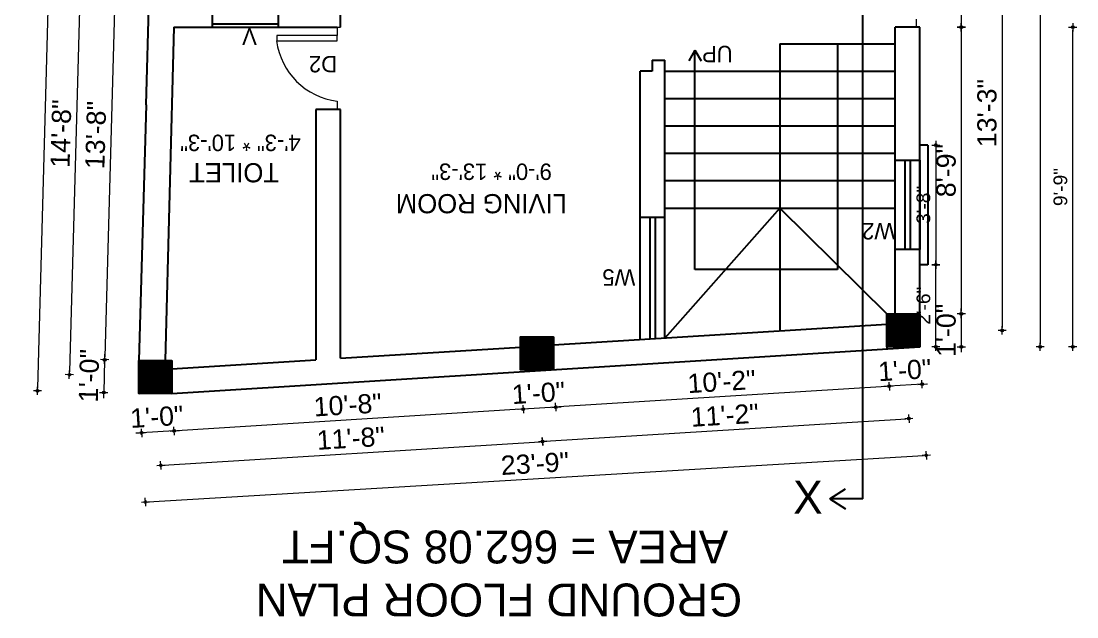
# Model space of a CAD drawing. Header units: inches. Extents: x 10143 to 33197, y -150 to 3760.
# Drawn here: x 25070.8 to 25456, y 1448.4 to 1665.9 of the extents above; entities that cross this region are included whole.
import ezdxf
from ezdxf.enums import TextEntityAlignment as Align

# ---------------------------------------------------------------- set-up
doc = ezdxf.new("R2010")
doc.units = ezdxf.units.IN
doc.header["$LTSCALE"] = 0.5
doc.header["$MEASUREMENT"] = 0
doc.header["$PDMODE"] = 66
for name, color, linetype, lineweight in [('0.13', 2, 'Continuous', 13), ('DW TEXT', 92, 'Continuous', 15), ('ELEVATION', 85, 'Continuous', 9), ('hatch', 9, 'Continuous', 0), ('Toilet', 7, 'Continuous', 25)]:
    doc.layers.add(name, color=color, linetype=linetype, lineweight=lineweight)
doc.styles.add('CEN', font='GOTHIC.TTF')
doc.styles.get("Standard").update_dxf_attribs({"font": 'arial.ttf'})
doc.dimstyles.new('S8', dxfattribs={"dimtxt": 5, "dimasz": 1, "dimexe": 6, "dimexo": 18, "dimgap": 1.9375, "dimtad": 1, "dimdec": 0, "dimzin": 3, "dimdsep": 46, "dimlunit": 4, "dimtxsty": 'Standard', "dimblk": 'dot 2', "dimcen": 12, "dimse1": 1, "dimse2": 1, "dimclrd": 1, "dimclre": 1, "dimclrt": 256, "dimadec": 0, "dimazin": 0, "dimtfac": 0.75, "dimtdec": 0, "dimtix": 1, "dimtmove": 1, "dimatfit": 3, "dimldrblk": 'DOT', "dimfxl": 1, "dimtolj": 1, "dimtzin": 0, "dimlwd": 9, "dimlwe": 9, "dimarcsym": 0})
pattern_1 = [(315, (25139.7829, 5279.2859), (0.0883883476, 0.0883883476), [])]

# ---------------------------------------------------------------- blocks, each defined once
blk = doc.blocks.new('dot1')
at = {"layer": 'hatch'}
h = blk.add_hatch(color=256, dxfattribs=at)
edge = h.paths.add_edge_path()
edge.add_arc((0, 0), 1, 0, 360)
for p, q in [((3, 0), (-3, 0)), ((0, 3), (0, -3))]:
    blk.add_line(p, q, dxfattribs=at)
blk.add_circle((0, 0), 1, dxfattribs=at)
blk = doc.blocks.new('dot 2')
at = {"layer": 'hatch', "xscale": 0.5, "yscale": 0.5, "zscale": 0.5}
blk.add_blockref('dot1', (0, 0), dxfattribs=at)
blk = doc.blocks.new('*D1729')
at = {"layer": 'Defpoints', "color": 0, "transparency": 16777216}
for p in [(25398.63, 1705.65), (25398.63, 1663.65), (25413.8, 1663.65)]:
    blk.add_point(p, dxfattribs=at)
at = {"layer": 'Toilet', "color": 1, "lineweight": 9, "transparency": 16777216}
blk.add_line((25413.8, 1704.65), (25413.8, 1664.65), dxfattribs=at)
for p, rotation in [((25413.8, 1705.65), 90), ((25413.8, 1663.65), 270)]:
    blk.add_blockref('dot 2', p, dxfattribs=dict(at, rotation=rotation))
at = {"layer": 'Toilet', "transparency": 16777216, "insert": (25408.28, 1684.65), "char_height": 7, "attachment_point": 5, "rotation": 90}
blk.add_mtext('\\A1;3\'-6"', dxfattribs=at)
blk = doc.blocks.new('_Dot')
at = {"color": 0, "linetype": 'ByBlock', "lineweight": -2}
blk.add_line((-0.5, 0), (-1, 0), dxfattribs=at)
at = {"color": 0, "linetype": 'ByBlock', "const_width": 0.5}
blk.add_lwpolyline([(-0.25, 0, 1), (0.25, 0, 1)], format="xyb", close=True, dxfattribs=at)
blk = doc.blocks.new('*D1730')
at = {"layer": 'Defpoints', "color": 0, "transparency": 16777216}
for p in [(25398.63, 1663.65), (25398.63, 1558.97), (25413.8, 1558.97)]:
    blk.add_point(p, dxfattribs=at)
at = {"layer": 'Toilet', "color": 1, "lineweight": 9, "transparency": 16777216}
blk.add_line((25413.8, 1662.65), (25413.8, 1559.97), dxfattribs=at)
for p, rotation in [((25413.8, 1663.65), 90), ((25413.8, 1558.97), 270)]:
    blk.add_blockref('dot 2', p, dxfattribs=dict(at, rotation=rotation))
at = {"layer": 'Toilet', "transparency": 16777216, "insert": (25408.29, 1611.31), "char_height": 7, "attachment_point": 5, "rotation": 90}
blk.add_mtext('\\A1;8\'-9"', dxfattribs=at)
blk = doc.blocks.new('*D1731')
at = {"layer": 'Defpoints', "color": 0, "transparency": 16777216}
for p in [(25398.63, 1558.97), (25398.63, 1546.97), (25413.8, 1546.97)]:
    blk.add_point(p, dxfattribs=at)
at = {"layer": 'Toilet', "color": 1, "lineweight": 9, "transparency": 16777216}
for p, q in [((25413.8, 1559.97), (25413.8, 1560.97)), ((25413.8, 1558.97), (25413.8, 1546.97)), ((25413.8, 1545.97), (25413.8, 1544.97))]:
    blk.add_line(p, q, dxfattribs=at)
for p, rotation in [((25413.8, 1558.97), 270), ((25413.8, 1546.97), 90)]:
    blk.add_blockref('dot 2', p, dxfattribs=dict(at, rotation=rotation))
at = {"layer": 'Toilet', "transparency": 16777216, "insert": (25408.29, 1552.97), "char_height": 7, "attachment_point": 5, "rotation": 90}
blk.add_mtext('\\A1;1\'-0"', dxfattribs=at)
blk = doc.blocks.new('*D1698')
at = {"layer": 'Defpoints', "color": 0, "transparency": 16777216}
for p in [(25392.63, 1711.65), (25392.63, 1552.97), (25428.69, 1552.97)]:
    blk.add_point(p, dxfattribs=at)
at = {"layer": 'Toilet', "color": 1, "lineweight": 9, "transparency": 16777216}
blk.add_line((25428.69, 1710.65), (25428.69, 1553.97), dxfattribs=at)
for p, rotation in [((25428.69, 1711.65), 90), ((25428.69, 1552.97), 270)]:
    blk.add_blockref('dot 2', p, dxfattribs=dict(at, rotation=rotation))
at = {"layer": 'Toilet', "transparency": 16777216, "insert": (25423.18, 1632.31), "char_height": 7, "attachment_point": 5, "rotation": 90}
blk.add_mtext('\\A1;13\'-3"', dxfattribs=at)
blk = doc.blocks.new('*D1699')
at = {"layer": 'Defpoints', "color": 0, "transparency": 16777216}
for p in [(25398.63, 1893.14), (25398.63, 1546.97), (25442.57, 1546.97)]:
    blk.add_point(p, dxfattribs=at)
at = {"layer": 'Toilet', "color": 1, "lineweight": 9, "transparency": 16777216}
blk.add_line((25442.57, 1892.14), (25442.57, 1547.97), dxfattribs=at)
for p, rotation in [((25442.57, 1893.14), 90), ((25442.57, 1546.97), 270)]:
    blk.add_blockref('dot 2', p, dxfattribs=dict(at, rotation=rotation))
at = {"layer": 'Toilet', "transparency": 16777216, "insert": (25437.06, 1720.06), "char_height": 7, "attachment_point": 5, "rotation": 90}
blk.add_mtext('\\A1;28\'-10"', dxfattribs=at)
blk = doc.blocks.new('*D1709')
at = {"layer": 'Defpoints', "color": 0, "transparency": 16777216}
for p in [(25124.68, 1711.65), (25088.38, 1536.8), (25119.76, 1535.92)]:
    blk.add_point(p, dxfattribs=at)
at = {"layer": 'Toilet', "color": 1, "lineweight": 9, "transparency": 16777216}
blk.add_line((25093.27, 1711.53), (25088.4, 1537.8), dxfattribs=at)
for p, rotation in [((25093.3, 1712.53), 88.39404783821374), ((25088.38, 1536.8), 268.3940478382138)]:
    blk.add_blockref('dot 2', p, dxfattribs=dict(at, rotation=rotation))
at = {"layer": 'Toilet', "transparency": 16777216, "insert": (25085.33, 1624.82), "char_height": 7, "attachment_point": 5, "rotation": 88.394}
blk.add_mtext('\\A1;14\'-8"', dxfattribs=at)
blk = doc.blocks.new('*D1712')
at = {"layer": 'Defpoints', "color": 0, "transparency": 16777216}
for p in [(25118.68, 1705.65), (25101.25, 1542.27), (25113.76, 1541.92)]:
    blk.add_point(p, dxfattribs=at)
at = {"layer": 'Toilet', "color": 1, "lineweight": 9, "transparency": 16777216}
blk.add_line((25105.81, 1705.01), (25101.28, 1543.27), dxfattribs=at)
for p, rotation in [((25105.84, 1706.01), 88.39404783821374), ((25101.25, 1542.27), 268.3940478382138)]:
    blk.add_blockref('dot 2', p, dxfattribs=dict(at, rotation=rotation))
at = {"layer": 'Toilet', "transparency": 16777216, "insert": (25098.03, 1624.29), "char_height": 7, "attachment_point": 5, "rotation": 88.394}
blk.add_mtext('\\A1;13\'-8"', dxfattribs=at)
blk = doc.blocks.new('*D1713')
at = {"layer": 'Defpoints', "color": 0, "transparency": 16777216}
for p in [(25113.76, 1541.92), (25100.91, 1530.28), (25113.76, 1529.92)]:
    blk.add_point(p, dxfattribs=at)
at = {"layer": 'Toilet', "color": 1, "lineweight": 9, "transparency": 16777216}
for p, q in [((25101.25, 1542.27), (25100.91, 1530.28)), ((25101.28, 1543.27), (25101.3, 1544.27)), ((25100.88, 1529.28), (25100.86, 1528.28))]:
    blk.add_line(p, q, dxfattribs=at)
for p, rotation in [((25101.25, 1542.27), 268.3940478382138), ((25100.91, 1530.28), 88.39404783821374)]:
    blk.add_blockref('dot 2', p, dxfattribs=dict(at, rotation=rotation))
at = {"layer": 'Toilet', "transparency": 16777216, "insert": (25095.57, 1536.43), "char_height": 7, "attachment_point": 5, "rotation": 88.394}
blk.add_mtext('\\A1;1\'-0"', dxfattribs=at)
blk = doc.blocks.new('*D1714')
at = {"layer": 'Defpoints', "color": 0, "transparency": 16777216}
for p in [(25122.73, 1862.01), (25076.74, 1530.92), (25113.76, 1529.92)]:
    blk.add_point(p, dxfattribs=at)
at = {"layer": 'Toilet', "color": 1, "lineweight": 9, "transparency": 16777216}
blk.add_line((25085.69, 1862.01), (25076.77, 1531.92), dxfattribs=at)
for p, rotation in [((25085.71, 1863.01), 88.45204859075598), ((25076.74, 1530.92), 268.452048590756)]:
    blk.add_blockref('dot 2', p, dxfattribs=dict(at, rotation=rotation))
at = {"layer": 'Toilet', "transparency": 16777216, "insert": (25075.72, 1697.11), "char_height": 7, "attachment_point": 5, "rotation": 88.452}
blk.add_mtext('\\A1;27\'-8"', dxfattribs=at)
blk = doc.blocks.new('*D1715')
at = {"layer": 'Defpoints', "color": 0, "transparency": 16777216}
for p in [(25386.63, 1546.22), (25398.63, 1546.97), (25387.48, 1532.57)]:
    blk.add_point(p, dxfattribs=at)
at = {"layer": 'Toilet', "color": 1, "lineweight": 9, "transparency": 16777216}
for p, q in [((25399.48, 1533.32), (25387.48, 1532.57)), ((25400.48, 1533.38), (25401.48, 1533.44)), ((25386.49, 1532.51), (25385.49, 1532.44))]:
    blk.add_line(p, q, dxfattribs=at)
for p, rotation in [((25387.48, 1532.57), 3.575827605927365), ((25399.48, 1533.32), 183.5758276059273)]:
    blk.add_blockref('dot 2', p, dxfattribs=dict(at, rotation=rotation))
at = {"layer": 'Toilet', "transparency": 16777216, "insert": (25393.14, 1538.44), "char_height": 7, "attachment_point": 5, "rotation": 3.5758}
blk.add_mtext('\\A1;1\'-0"', dxfattribs=at)
blk = doc.blocks.new('*D1716')
at = {"layer": 'Defpoints', "color": 0, "transparency": 16777216}
for p in [(25386.63, 1546.22), (25265.01, 1538.62), (25265.86, 1524.97)]:
    blk.add_point(p, dxfattribs=at)
at = {"layer": 'Toilet', "color": 1, "lineweight": 9, "transparency": 16777216}
blk.add_line((25386.49, 1532.51), (25266.86, 1525.03), dxfattribs=at)
for p, rotation in [((25387.48, 1532.57), 3.575827605909164), ((25265.86, 1524.97), 183.5758276059092)]:
    blk.add_blockref('dot 2', p, dxfattribs=dict(at, rotation=rotation))
at = {"layer": 'Toilet', "transparency": 16777216, "insert": (25326.33, 1534.27), "char_height": 7, "attachment_point": 5, "rotation": 3.5758}
blk.add_mtext('\\A1;10\'-2"', dxfattribs=at)
blk = doc.blocks.new('*D1717')
at = {"layer": 'Defpoints', "color": 0, "transparency": 16777216}
for p in [(25253.01, 1538.62), (25265.01, 1538.62), (25253.91, 1524.22)]:
    blk.add_point(p, dxfattribs=at)
at = {"layer": 'Toilet', "color": 1, "lineweight": 9, "transparency": 16777216}
for p, q in [((25252.91, 1524.16), (25251.91, 1524.1)), ((25265.86, 1524.97), (25253.91, 1524.22)), ((25266.86, 1525.03), (25267.86, 1525.09))]:
    blk.add_line(p, q, dxfattribs=at)
for p, rotation in [((25253.91, 1524.22), 3.575827605909147), ((25265.86, 1524.97), 183.5758276059092)]:
    blk.add_blockref('dot 2', p, dxfattribs=dict(at, rotation=rotation))
at = {"layer": 'Toilet', "transparency": 16777216, "insert": (25259.54, 1530.1), "char_height": 7, "attachment_point": 5, "rotation": 3.5758}
blk.add_mtext('\\A1;1\'-0"', dxfattribs=at)
blk = doc.blocks.new('*D1718')
at = {"layer": 'Defpoints', "color": 0, "transparency": 16777216}
for p in [(25253.01, 1538.62), (25125.76, 1529.92), (25126.61, 1516.27)]:
    blk.add_point(p, dxfattribs=at)
at = {"layer": 'Toilet', "color": 1, "lineweight": 9, "transparency": 16777216}
blk.add_line((25252.91, 1524.16), (25127.61, 1516.33), dxfattribs=at)
for p, rotation in [((25253.91, 1524.22), 3.575827605909164), ((25126.61, 1516.27), 183.5758276059092)]:
    blk.add_blockref('dot 2', p, dxfattribs=dict(at, rotation=rotation))
at = {"layer": 'Toilet', "transparency": 16777216, "insert": (25189.92, 1525.74), "char_height": 7, "attachment_point": 5, "rotation": 3.5758}
blk.add_mtext('\\A1;10\'-8"', dxfattribs=at)
blk = doc.blocks.new('*D1719')
at = {"layer": 'Defpoints', "color": 0, "transparency": 16777216}
for p in [(25113.76, 1529.92), (25125.76, 1529.92), (25114.66, 1515.52)]:
    blk.add_point(p, dxfattribs=at)
at = {"layer": 'Toilet', "color": 1, "lineweight": 9, "transparency": 16777216}
for p, q in [((25113.66, 1515.46), (25112.66, 1515.39)), ((25126.61, 1516.27), (25114.66, 1515.52)), ((25127.61, 1516.33), (25128.61, 1516.39))]:
    blk.add_line(p, q, dxfattribs=at)
for p, rotation in [((25126.61, 1516.27), 183.5758276059092), ((25114.66, 1515.52), 3.575827605909147)]:
    blk.add_blockref('dot 2', p, dxfattribs=dict(at, rotation=rotation))
at = {"layer": 'Toilet', "transparency": 16777216, "insert": (25120.29, 1521.39), "char_height": 7, "attachment_point": 5, "rotation": 3.5758}
blk.add_mtext('\\A1;1\'-0"', dxfattribs=at)
blk = doc.blocks.new('*D1720')
at = {"layer": 'Defpoints', "color": 0, "transparency": 16777216}
for p in [(25259.01, 1544.62), (25119.76, 1535.92), (25261.02, 1512.41)]:
    blk.add_point(p, dxfattribs=at)
at = {"layer": 'Toilet', "color": 1, "lineweight": 9, "transparency": 16777216}
blk.add_line((25122.77, 1503.77), (25260.02, 1512.34), dxfattribs=at)
for p, rotation in [((25261.02, 1512.41), 3.575843646370458), ((25121.77, 1503.7), 183.5758436463704)]:
    blk.add_blockref('dot 2', p, dxfattribs=dict(at, rotation=rotation))
at = {"layer": 'Toilet', "transparency": 16777216, "insert": (25191.05, 1513.56), "char_height": 7, "attachment_point": 5, "rotation": 3.5758}
blk.add_mtext('\\A1;11\'-8"', dxfattribs=at)
blk = doc.blocks.new('*D1721')
at = {"layer": 'Defpoints', "color": 0, "transparency": 16777216}
for p in [(25392.63, 1552.97), (25259.01, 1544.62), (25394.64, 1520.76)]:
    blk.add_point(p, dxfattribs=at)
at = {"layer": 'Toilet', "color": 1, "lineweight": 9, "transparency": 16777216}
blk.add_line((25262.02, 1512.47), (25393.65, 1520.69), dxfattribs=at)
for p, rotation in [((25394.64, 1520.76), 3.575843646344746), ((25261.02, 1512.41), 183.5758436463447)]:
    blk.add_blockref('dot 2', p, dxfattribs=dict(at, rotation=rotation))
at = {"layer": 'Toilet', "transparency": 16777216, "insert": (25327.49, 1522.02), "char_height": 7, "attachment_point": 5, "rotation": 3.5758}
blk.add_mtext('\\A1;11\'-2"', dxfattribs=at)
blk = doc.blocks.new('*D1722')
at = {"layer": 'Defpoints', "color": 0, "transparency": 16777216}
for p in [(25398.63, 1546.97), (25113.76, 1529.92), (25401, 1507.36)]:
    blk.add_point(p, dxfattribs=at)
at = {"layer": 'Toilet', "color": 1, "lineweight": 9, "transparency": 16777216}
blk.add_line((25117.13, 1490.37), (25400, 1507.3), dxfattribs=at)
for p, rotation in [((25401, 1507.36), 3.425574687814907), ((25116.13, 1490.31), 183.4255746878149)]:
    blk.add_blockref('dot 2', p, dxfattribs=dict(at, rotation=rotation))
at = {"layer": 'Toilet', "transparency": 16777216, "insert": (25258.24, 1504.34), "char_height": 7, "attachment_point": 5, "rotation": 3.4256}
blk.add_mtext('\\A1;23\'-9"', dxfattribs=at)
blk = doc.blocks.new('*D1723')
at = {"layer": 'Defpoints', "color": 0, "transparency": 16777216}
for p in [(25398.63, 1576.97), (25404.49, 1576.97), (25398.63, 1546.97)]:
    blk.add_point(p, dxfattribs=at)
at = {"layer": 'Toilet', "color": 1, "lineweight": 9, "transparency": 16777216}
blk.add_line((25404.49, 1547.97), (25404.49, 1575.97), dxfattribs=at)
for p, rotation in [((25404.49, 1576.97), 90), ((25404.49, 1546.97), 270)]:
    blk.add_blockref('dot 2', p, dxfattribs=dict(at, rotation=rotation))
at = {"layer": 'Toilet', "transparency": 16777216, "insert": (25400, 1561.97), "char_height": 5, "attachment_point": 5, "rotation": 90}
blk.add_mtext('\\A1;2\'-6"', dxfattribs=at)
blk = doc.blocks.new('*D1744')
at = {"layer": 'Defpoints', "color": 0, "transparency": 16777216}
for p in [(25401.63, 1620.65), (25401.63, 1576.97), (25404.49, 1576.97)]:
    blk.add_point(p, dxfattribs=at)
at = {"layer": 'Toilet', "color": 1, "lineweight": 9, "transparency": 16777216}
blk.add_line((25404.49, 1619.65), (25404.49, 1577.97), dxfattribs=at)
for p, rotation in [((25404.49, 1620.65), 90), ((25404.49, 1576.97), 270)]:
    blk.add_blockref('dot 2', p, dxfattribs=dict(at, rotation=rotation))
at = {"layer": 'Toilet', "transparency": 16777216, "insert": (25399.99, 1598.81), "char_height": 5, "attachment_point": 5, "rotation": 90}
blk.add_mtext('\\A1;3\'-8"', dxfattribs=at)
blk = doc.blocks.new('*D1745')
at = {"layer": 'Defpoints', "color": 0, "transparency": 16777216}
for p in [(25398.63, 1663.65), (25454.46, 1663.65), (25398.63, 1546.97)]:
    blk.add_point(p, dxfattribs=at)
at = {"layer": 'Toilet', "color": 1, "lineweight": 9, "transparency": 16777216}
blk.add_line((25454.46, 1547.97), (25454.46, 1662.65), dxfattribs=at)
for p, rotation in [((25454.46, 1663.65), 90), ((25454.46, 1546.97), 270)]:
    blk.add_blockref('dot 2', p, dxfattribs=dict(at, rotation=rotation))
at = {"layer": 'Toilet', "transparency": 16777216, "insert": (25449.97, 1605.31), "char_height": 5, "attachment_point": 5, "rotation": 90}
blk.add_mtext('\\A1;9\'-9"', dxfattribs=at)

msp = doc.modelspace()

# ---------------------------------------------------------------- hatches: boundary and pattern name
at = {"layer": 'Toilet'}
h = msp.add_hatch(dxfattribs=at)
h.set_pattern_fill('ANSI31', color=256, angle=270)
h.set_pattern_definition(pattern_1)
h.paths.add_polyline_path([(25398.63, 1881.14), (25398.63, 1893.14), (25386.63, 1893.14), (25386.63, 1881.14)])
h.paths.add_polyline_path([(25398.63, 1717.65), (25386.63, 1717.65), (25386.63, 1705.65), (25398.63, 1705.65)])
h.paths.add_polyline_path([(25386.63, 1558.97), (25386.63, 1546.97), (25398.63, 1546.97), (25398.63, 1558.97)])
h.paths.add_polyline_path([(25253.01, 1550.62), (25253.01, 1538.62), (25265.01, 1538.62), (25265.01, 1550.62)])
h.paths.add_polyline_path([(25130.68, 1705.65), (25130.68, 1717.65), (25118.68, 1717.65), (25118.68, 1705.65)])
h.paths.add_polyline_path([(25134.73, 1862.01), (25122.73, 1862.01), (25122.73, 1850.01), (25134.73, 1850.01)])
h.paths.add_polyline_path([(25253.01, 1865.38), (25265.01, 1865.38), (25265.01, 1877.38), (25253.01, 1877.38)])
h.paths.add_polyline_path([(25253.01, 1717.65), (25253.01, 1705.65), (25265.01, 1705.65), (25265.01, 1717.65)])
h = msp.add_hatch(dxfattribs=at)
h.set_pattern_fill('ANSI31', color=256, angle=270)
h.set_pattern_definition(pattern_1)
h.paths.add_polyline_path([(25113.76, 1529.92), (25125.76, 1529.92), (25125.76, 1529.92), (25125.76, 1541.92), (25113.76, 1541.92)])

# ---------------------------------------------------------------- linework, layer by layer
at = {"layer": '0.13', "color": 0, "ltscale": 0.5}
for p, q in [((25183.34, 1663.65), (25187.34, 1663.65)), ((25394.63, 1663.65), (25398.63, 1663.65)), ((25183.34, 1633.65), (25187.34, 1633.65))]:
    msp.add_line(p, q, dxfattribs=at)
at = {"layer": 'ELEVATION', "color": 146, "ltscale": 0.25, "true_color": 0x105689}
for p, q in [((25397.39, 1663.65), (25397.39, 1666.65)), ((25186.1, 1660.65), (25164.01, 1660.65)), ((25164.01, 1660.65), (25164.01, 1658.65)), ((25186.1, 1663.65), (25186.1, 1660.65)), ((25186.1, 1658.65), (25186.1, 1660.65)), ((25164.01, 1658.65), (25186.1, 1658.65)), ((25186.1, 1636.65), (25186.1, 1633.65))]:
    msp.add_line(p, q, dxfattribs=at)
msp.add_arc((25189.27, 1661.93), 25.48, 187.3965, 262.8417, dxfattribs=at)
at = {"layer": 'Toilet'}
for p, q in [((25377.88, 1491.48), (25377.88, 1950.52)), ((25187.34, 1663.65), (25187.34, 1705.65)), ((25116.38, 1635.37), (25118.06, 1695.37)), ((25140.5, 1668.15), (25140.5, 1663.65)), ((25164.5, 1668.15), (25164.5, 1663.65)), ((25140.5, 1664.9), (25164.5, 1664.9)), ((25126.54, 1663.65), (25123.37, 1541.92)), ((25126.54, 1663.65), (25186.1, 1663.65)), ((25389.63, 1558.97), (25389.63, 1663.65)), ((25398.63, 1663.65), (25389.63, 1663.65)), ((25398.63, 1546.97), (25398.63, 1663.65)), ((25347.63, 1657.65), (25347.63, 1597.65)), ((25347.63, 1657.65), (25389.63, 1657.65)), ((25347.63, 1657.65), (25347.63, 1597.65)), ((25368.63, 1657.65), (25368.63, 1575.23)), ((25316.63, 1655.26), (25314.37, 1651.38)), ((25316.63, 1575.23), (25316.63, 1655.26)), ((25316.63, 1655.26), (25318.89, 1651.38)), ((25301.01, 1651.65), (25301.01, 1647.65)), ((25301.01, 1651.65), (25305.63, 1651.65)), ((25305.63, 1550.17), (25305.63, 1651.65)), ((25296.63, 1549.61), (25296.63, 1647.65)), ((25301.01, 1647.65), (25296.63, 1647.65)), ((25305.63, 1647.65), (25347.63, 1647.65)), ((25347.63, 1647.65), (25389.63, 1647.65)), ((25305.63, 1637.65), (25347.63, 1637.65)), ((25347.63, 1637.65), (25389.63, 1637.65)), ((25116.38, 1635.37), (25113.76, 1541.92)), ((25178.34, 1633.65), (25178.34, 1542.22)), ((25187.34, 1633.65), (25178.34, 1633.65)), ((25187.34, 1542.78), (25187.34, 1633.65)), ((25305.63, 1627.65), (25347.63, 1627.65)), ((25347.63, 1627.65), (25389.63, 1627.65)), ((25401.63, 1620.65), (25398.63, 1620.65)), ((25401.63, 1620.65), (25401.63, 1576.97)), ((25305.63, 1617.65), (25347.63, 1617.65)), ((25347.63, 1617.65), (25389.63, 1617.65)), ((25389.63, 1615.15), (25398.63, 1615.15)), ((25393.13, 1615.15), (25393.13, 1582.47)), ((25395.13, 1615.15), (25395.13, 1582.47)), ((25398.63, 1615.15), (25398.63, 1582.47)), ((25305.63, 1607.65), (25347.63, 1607.65)), ((25347.63, 1607.65), (25389.63, 1607.65)), ((25305.63, 1597.65), (25347.63, 1597.65)), ((25347.63, 1597.65), (25305.63, 1550.17)), ((25347.63, 1597.65), (25389.63, 1597.65)), ((25347.63, 1597.65), (25347.63, 1552.8)), ((25347.63, 1597.65), (25386.63, 1558.97)), ((25305.63, 1594.17), (25296.63, 1594.17)), ((25300.13, 1594.17), (25300.13, 1549.8)), ((25302.13, 1594.17), (25302.13, 1549.99)), ((25398.63, 1582.47), (25389.63, 1582.47)), ((25401.63, 1576.97), (25398.63, 1576.97)), ((25368.63, 1575.23), (25316.63, 1575.23)), ((25265.01, 1547.64), (25386.63, 1555.24)), ((25125.76, 1529.92), (25398.63, 1546.97)), ((25187.34, 1542.78), (25253.01, 1546.89)), ((25386.63, 1546.97), (25386.63, 1546.22)), ((25125.76, 1538.93), (25178.34, 1542.22)), ((25365.88, 1491.48), (25371.55, 1495.18)), ((25377.88, 1491.48), (25365.88, 1491.48)), ((25365.88, 1491.48), (25371.55, 1487.78))]:
    msp.add_line(p, q, dxfattribs=at)
for points in [[(25398.63, 1558.97), (25398.63, 1546.97), (25386.63, 1546.97), (25386.63, 1558.97)], [(25265.01, 1550.62), (25265.01, 1538.62), (25253.01, 1538.62), (25253.01, 1550.62)], [(25125.76, 1541.92), (25125.76, 1529.92), (25113.76, 1529.92), (25113.76, 1541.92)]]:
    msp.add_lwpolyline(points, close=True, dxfattribs=at)

# ---------------------------------------------------------------- texts
at = {"layer": 'DW TEXT', "ltscale": 0.13, "style": 'CEN'}
for s, height, p in [('V', 6, (25154.09, 1660.23)), ('UP', 6, (25324.78, 1653.87)), ('D2', 6, (25180.94, 1650.19)), ('4\'-3" * 10\'-3"', 6, (25150.78, 1621.44)), ('TOILET', 7, (25148.47, 1610.53)), ('9\'-0" * 13\'-3"', 6, (25242.42, 1610.9)), ('LIVING ROOM ', 7, (25237.4, 1599.24)), ('W2', 6, (25383.62, 1589.17)), ('W5', 6, (25288.84, 1572.28)), ('AREA = 662.08 SQ.FT ', 12, (25245.11, 1473.89)), ('GROUND FLOOR PLAN', 12, (25245.11, 1454.54))]:
    msp.add_text(s, height=height, rotation=180, dxfattribs=at).set_placement(p, align=Align.MIDDLE_CENTER)
msp.add_text('X', height=12, dxfattribs=at).set_placement((25357.83, 1492.05), align=Align.MIDDLE_CENTER)

# ---------------------------------------------------------------- dimensions: what is measured, and where the dimension line sits
at = {"layer": 'Toilet'}
for base, p1, p2, angle, override, picture, middle in [((25442.57, 1546.97), (25398.63, 1893.14), (25398.63, 1546.97), 270, {"dimtxt": 7, "dimfxl": 2, "dimfxlon": 1, "dimarcsym": 1}, '*D1699', (25437.06, 1720.06)), ((25088.38, 1536.8), (25124.68, 1711.65), (25119.76, 1535.92), 88.394, {"dimtxt": 7, "dimfxl": 2, "dimfxlon": 1, "dimarcsym": 1}, '*D1709', (25085.33, 1624.82)), ((25428.69, 1552.97), (25392.63, 1711.65), (25392.63, 1552.97), 270, {"dimtxt": 7, "dimfxl": 2, "dimfxlon": 1, "dimarcsym": 1}, '*D1698', (25423.18, 1632.31)), ((25101.25, 1542.27), (25118.68, 1705.65), (25113.76, 1541.92), 88.394, {"dimtxt": 7, "dimfxl": 2, "dimfxlon": 1, "dimarcsym": 1}, '*D1712', (25098.03, 1624.29)), ((25413.8, 1663.65), (25398.63, 1705.65), (25398.63, 1663.65), 270, {"dimtxt": 7, "dimfxl": 2, "dimfxlon": 1, "dimarcsym": 1}, '*D1729', (25408.28, 1684.65)), ((25413.8, 1558.97), (25398.63, 1663.65), (25398.63, 1558.97), 270, {"dimtxt": 7, "dimfxl": 2, "dimfxlon": 1, "dimarcsym": 1}, '*D1730', (25408.29, 1611.31)), ((25454.46, 1663.65), (25398.63, 1546.97), (25398.63, 1663.65), 270, {"dimfxl": 2, "dimfxlon": 1, "dimarcsym": 1}, '*D1745', (25449.97, 1605.31)), ((25404.49, 1576.97), (25401.63, 1620.65), (25401.63, 1576.97), 270, {"dimfxl": 2, "dimfxlon": 1, "dimarcsym": 1}, '*D1744', (25399.99, 1598.81)), ((25404.49, 1576.97), (25398.63, 1546.97), (25398.63, 1576.97), 270, {"dimfxl": 2, "dimfxlon": 1, "dimarcsym": 1}, '*D1723', (25400, 1561.97)), ((25413.8, 1546.97), (25398.63, 1558.97), (25398.63, 1546.97), 270, {"dimtxt": 7, "dimfxl": 2, "dimfxlon": 1, "dimarcsym": 1}, '*D1731', (25408.29, 1552.97)), ((25394.64, 1520.76), (25259.01, 1544.62), (25392.63, 1552.97), 183.5758, {"dimtxt": 7, "dimfxl": 2, "dimfxlon": 1, "dimarcsym": 1}, '*D1721', (25327.49, 1522.02)), ((25100.91, 1530.28), (25113.76, 1541.92), (25113.76, 1529.92), 88.394, {"dimtxt": 7, "dimfxl": 2, "dimfxlon": 1, "dimarcsym": 1}, '*D1713', (25095.57, 1536.43)), ((25265.86, 1524.97), (25386.63, 1546.22), (25265.01, 1538.62), 3.5758, {"dimtxt": 7, "dimfxl": 2, "dimfxlon": 1, "dimarcsym": 1}, '*D1716', (25326.33, 1534.27)), ((25126.61, 1516.27), (25253.01, 1538.62), (25125.76, 1529.92), 3.5758, {"dimtxt": 7, "dimfxl": 2, "dimfxlon": 1, "dimarcsym": 1}, '*D1718', (25189.92, 1525.74)), ((25253.91, 1524.22), (25265.01, 1538.62), (25253.01, 1538.62), 3.5758, {"dimtxt": 7, "dimfxl": 2, "dimfxlon": 1, "dimarcsym": 1}, '*D1717', (25259.54, 1530.1)), ((25114.66, 1515.52), (25125.76, 1529.92), (25113.76, 1529.92), 3.5758, {"dimtxt": 7, "dimfxl": 2, "dimfxlon": 1, "dimarcsym": 1}, '*D1719', (25120.29, 1521.39))]:
    dim = msp.add_linear_dim(base=base, p1=p1, p2=p2, angle=angle, dimstyle='S8', override=override, dxfattribs=at)
    dim.commit()
    dim.dimension.update_dxf_attribs({"geometry": picture, "text_midpoint": middle})
for p1, p2, distance, picture, middle in [((25122.73, 1862.01), (25113.76, 1529.92), -37.03, '*D1714', (25075.72, 1697.11)), ((25113.76, 1529.92), (25398.63, 1546.97), -39.68, '*D1722', (25258.24, 1504.34)), ((25398.63, 1546.97), (25386.63, 1546.22), 13.68, '*D1715', (25393.14, 1538.44)), ((25119.76, 1535.92), (25259.01, 1544.62), -32.27, '*D1720', (25191.05, 1513.56))]:
    dim = msp.add_aligned_dim(p1=p1, p2=p2, distance=distance, dimstyle='S8', override={"dimtxt": 7, "dimfxl": 2, "dimfxlon": 1, "dimarcsym": 1}, dxfattribs=at)
    dim.commit()
    dim.dimension.update_dxf_attribs({"geometry": picture, "text_midpoint": middle})

doc.saveas('drawing.dxf')
